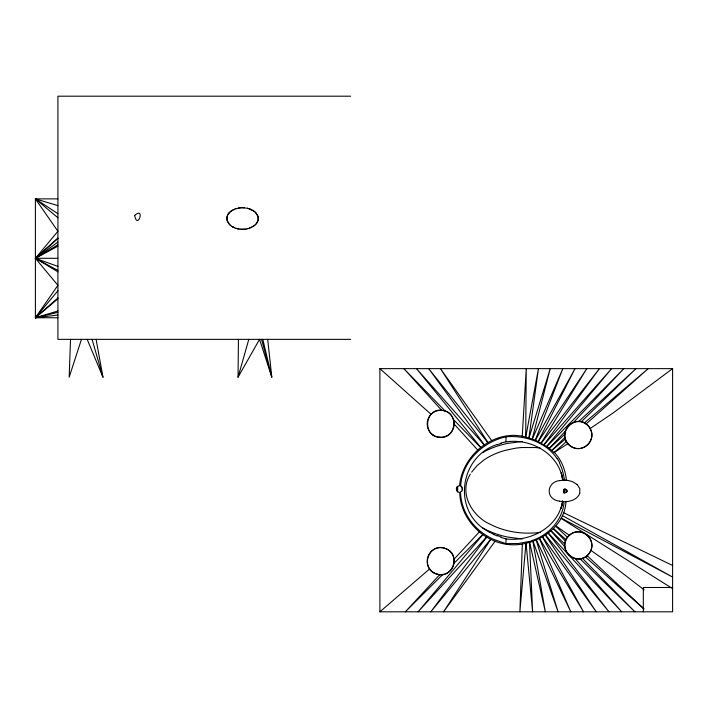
<?xml version="1.0" encoding="UTF-8"?>
<svg xmlns="http://www.w3.org/2000/svg" width="708" height="708" viewBox="0 0 708 708"><rect width="100%" height="100%" fill="white"/><g stroke="black" fill="none" stroke-linecap="round" stroke-linejoin="round"><path stroke-width="1.06" d="M528.664 541.567L518.274 543.514L505.981 543.655L505.981 538.921L501.034 537.425M525.69 436.854L526.248 368.638L522.247 436.101L535.496 440.164L546.762 446.571L623.819 368.638L573.489 422.446M267.686 339.362L271.819 377.187L259.535 339.362L238.047 377.187L238.419 339.362M563.453 492.025L563.86 491.715A4.513 2.859 -85.6 0 0 564.603 491.653L565.303 490.918L564.542 490.193A4.629 2.947 89.3 0 0 563.692 490.175L565.064 488.927L566.816 490.494A1.097 0.699 90 0 1 566.869 490.812A1.018 0.673 -87.9 0 1 566.807 491.387L566.781 491.467A1.469 0.956 -85.2 0 1 566.657 491.706M566.612 489.547L567.002 491.228M456.633 490.219C455.067 486.847 460.35 483.546 462.023 487.334M70.535 339.362L69.172 377.187L81.455 339.362M525.955 543.302L522.336 544.071L519.884 611.809L525.955 543.302C546.08 538.673 565.046 523.026 566.019 501.255M564.126 493.396L564.161 492.432A16.275 4.965 89.9 0 1 563.78 492.069L563.453 491.618M461.952 487.201L462.342 489.706L461.731 491.228M457.678 486.591L457.651 491.795M460.66 485.909C462.182 461.43 482.821 441.942 505.981 436.792C525.15 435.057 546.178 442.288 557.161 458.749M437.677 574.321C453.288 578.755 460.988 553.683 445.624 548.567C428.013 541.478 419.207 570.161 437.588 574.294M528.929 437.756L538.443 368.638L525.805 436.854M563.108 501.476L561.134 508.273L562.674 501.715C569.117 502.096 577.268 499.954 579.79 493.334M564.064 502.892C562.046 520.433 548.788 535 532.266 540.434M562.577 500.68C559.152 526.956 530.566 541.992 505.981 538.921M134.644 215.444C137.556 230.56 145.538 205.886 134.644 215.444M532.23 438.898L550.213 368.638L529.071 437.756M571.56 446.757C552.231 435.119 578.392 408.525 590.145 428.544L613.172 412.923L672.6 368.638L672.6 611.809L379.895 611.809L379.895 368.638L672.6 368.638M238.047 377.187L248.809 339.362M227.277 216.108L227.295 220.931L229.994 224.949M257.101 222.489L258.093 219.799L257.951 216.568M257.916 220.905L258.075 220.356A7.584 7.584 0 0 0 258.057 216.559L255.995 212.834L253.057 210.497M579.79 493.326L579.781 488.502L577.073 484.484M569.126 535.478C554.311 549.266 579.684 569.922 590.012 552.143C597.897 540.089 580.675 525.194 569.896 534.823M227.472 215.568L227.02 216.639A7.584 7.584 0 0 0 227.038 220.436L228.498 223.268M566.966 491.317L566.559 491.865A2.469 1.602 -85.2 0 1 566.373 492.095L565.046 492.927L563.63 492.219M535.31 440.146L562.833 368.638L532.407 438.907M590.87 550.381L613.871 566.515L644.094 589.826M227.383 215.542L227.994 214.506M257.712 221.454L256.42 223.498M538.177 441.482L575.029 368.638L535.496 440.164M227.622 215.002L228.312 213.993M470.386 474.121C458.377 492.688 471.917 516.3 490.29 524.292A71.915 71.915 0 0 0 501.131 528.858C513.654 533 527.133 534.071 540.195 532.407M541.124 443.058L586.799 368.638L538.363 441.509M563.48 490.237L563.471 489.334M57.914 317.75L35.4 317.75L57.914 285.324L35.4 258.305L57.914 231.286L35.4 198.868L57.914 198.868M471.616 472.156L477.095 465.616L483.953 459.979A63.216 63.207 0 0 1 488.564 457.094L490.29 456.156A74.163 74.163 0 0 1 505.521 450.288L515.451 448.217A90.058 90.058 0 0 1 521.796 447.527L535.195 447.527A90.509 90.509 0 0 1 540.195 448.031M228.224 213.966L229.056 213.011M256.871 223.029L255.154 224.896M543.903 444.73L599.419 368.638L541.328 443.084M495.087 541.266L443.527 611.809L490.759 539.301C500.414 544.257 511.654 545.965 522.336 544.071M486.688 537.053L430.8 611.809L490.679 539.275C473.387 530.956 459.846 511.884 459.793 492.449M461.722 491.246L459.793 492.449M228.578 213.462L230.419 211.665M57.914 315.051L35.4 317.75L57.914 290.731M546.576 446.536L611.624 368.638L544.089 444.766M482.909 534.567L418.074 611.809L486.582 537.018M229.065 213.011L229.941 212.09M256.119 224.02L253.075 226.489M439.783 574.622L405.348 611.809L442.739 574.498M454.049 559.214L479.396 531.841M548.328 447.713L549.222 448.394L565.4 431.092M454.032 563.232L482.803 534.522M549.222 448.394L551.744 450.43L565.019 437.385M581.18 421.862L636.014 368.638L578.586 421.561M559.47 462.82L562.055 469.2L563.727 475.705L564.373 479.537L563.267 480.599L561.276 472.873L562.736 479.537M549.417 448.438L564.834 434.225M57.914 271.819L35.4 258.305L57.914 238.047M459.607 485.608C461.988 458.642 486.839 435.172 514.282 435.34A36.506 16.523 21.3 0 1 515.76 435.438L522.247 436.101M566.577 491.848L566.577 492.494M551.744 450.43L554.072 452.554L566.453 441.509M586.082 424.012L648.209 368.638L584.312 422.959M57.914 270.465L35.4 258.305L57.914 238.49M57.914 205.621L35.4 198.868L35.4 317.75L57.914 297.935M379.895 611.809L429.641 568.922M569.197 535.425L569.816 534.894M551.948 450.474L565.409 439.031M57.914 312.343L35.4 317.75L57.914 298.838M230.348 211.621L233.171 209.851M254.747 225.374L249.481 228.171M57.914 266.412L35.4 258.305L57.914 242.092M230.861 211.205L234.375 209.285M554.072 452.554L567.913 443.659M57.914 258.305L35.4 258.305L57.914 244.8M482.458 452.678L485.29 451.138A77.553 77.553 0 0 1 489.502 449.129A84.155 84.155 0 0 1 492.83 447.739A87.429 87.429 0 0 1 497.627 446.031L502.246 444.668A96.297 96.297 0 0 1 507.556 443.403L522.256 441.465M35.4 258.305L57.914 246.145M251.977 227.206L248.189 228.569M497.184 444.474C458.403 457.058 451.934 513.291 489.308 532.062M563.639 489.644L565.064 488.927M234.33 209.223L236.897 208.426M501.052 443.013C526.371 435.836 558.594 451.801 562.506 479.343M235.569 208.754L241.26 207.736L247.614 208.205M35.4 317.75L57.914 310.998M491.697 440.633L440.447 368.638L487.998 442.624M246.809 228.888L248.225 228.631M560.258 480.555C546.328 481.529 544.992 499.344 559.479 501.158M238.26 208.037L239.729 207.807A22.771 22.771 0 0 1 244.446 207.709M246.835 228.95L245.357 229.188A22.771 22.771 0 0 1 240.649 229.286L235.968 228.374L231.967 226.551M560.267 480.555L563.241 480.183M245.34 229.118L240.658 229.215M563.249 480.183L567.993 480.413M350.619 96.191L57.914 96.191L57.914 339.362L350.619 339.362M672.6 587.49L643.333 587.49L643.333 611.809M439.703 437.27C456.448 439.349 459.315 412.1 442.704 410.436C424.933 406.967 421.587 436.703 439.677 437.27M522.256 538.983L507.556 537.036A96.297 96.297 0 0 1 502.246 535.779A93.598 93.598 0 0 1 500.733 535.354A88.872 88.872 0 0 1 492.83 532.699A84.11 84.11 0 0 1 489.502 531.31A77.561 77.561 0 0 1 485.29 529.31L482.458 527.77M459.262 492.467L457.775 491.892M562.63 501.653L559.497 501.158M237.516 228.719L239.065 229.02M568.002 480.413L572.489 481.644L577.073 484.484M505.981 543.655L494.166 539.576A64.782 53.401 -4.3 0 1 488.697 536.868C472.555 528.018 460.961 510.849 460.527 492.228M247.588 208.276L254.216 211.196M236.012 228.303L237.507 228.719M249.092 208.692L250.508 209.205M497.184 535.974L493.795 534.452M250.517 209.205L253.057 210.488M233.251 227.188L234.578 227.79M563.488 512.61L672.6 565.488M571.577 446.766C582.109 453.624 596.49 440.757 590.631 429.526M561.347 518.185L672.6 577.064L562.391 515.592M232.038 226.498L233.251 227.179M561.134 518.389L672.6 588.649M57.914 213.727L35.4 198.868L57.914 217.781M230.879 225.799L232.029 226.498M556.178 526.053L569.347 535.292M564.373 479.537L565.763 480.582M230.95 225.746L229.1 224.162M553.523 528.611L566.046 539.744M585.357 556.904L643.855 608.88M379.895 368.638L431.084 414.304M555.692 526.248L567.506 537.301M587.1 555.638L643.944 608.809M551.054 530.779L564.869 544.125M580.038 558.78L634.917 611.809L582.365 558.267M457.518 491.679L456.554 489.954M255.101 212.046L257.898 216.046M553.311 528.664L565.515 541.098M445.199 411.074L403.861 368.638L441.686 410.33M453.527 419.632L480.723 447.544M554.523 452.713C561.533 459.988 565.258 469.74 566.338 479.643M548.231 532.929L621.695 611.809L575.038 558.479M454.182 424.101L477.758 450.084M484.245 444.951L416.481 368.638L480.838 447.491M550.842 530.823L564.904 546.895M545.399 534.859L608.969 611.809L548.036 532.965M487.909 442.65L428.676 368.638L484.352 444.916M542.496 536.691L596.242 611.809L545.222 534.885M539.461 538.354L583.516 611.809L542.319 536.717M590.198 428.641L590.463 429.154M536.31 539.841L570.79 611.809L539.284 538.372M87.19 339.362L102.952 377.187L96.093 339.362M533.035 541.169L558.063 611.809L536.133 539.859M92.067 339.362L102.952 377.187M261.535 339.362L271.819 377.187L262.81 339.362M529.628 542.328L545.337 611.809L532.876 541.178M462.386 488.573L462.342 489.706A3.947 3.947 0 0 0 462.395 488.617L462.404 488.768M526.071 543.302L532.611 611.809L529.487 542.328M505.981 436.792L505.981 441.526M457.563 491.635A3.664 3.664 0 0 1 457.616 486.378M546.797 446.474A82.376 51.206 -81.3 0 1 548.364 447.606M532.398 540.585A84.73 55.074 28.3 0 1 528.796 541.735M501.264 537.009A68.366 53.233 0.9 0 1 497.441 535.584M493.857 534.354A63.419 54.02 -6.5 0 1 489.378 531.974M557.302 458.572A76.73 47.887 -64.7 0 1 559.647 462.625M497.37 444.757A68.437 53.498 -0.7 0 1 501.22 443.314M433.933 572.843A13.514 13.514 0 0 0 454.2 561.143A13.514 13.514 0 0 0 433.933 549.443A13.514 13.514 0 0 0 433.933 572.843M571.56 557.081A13.514 13.514 0 0 0 591.826 545.381A13.514 13.514 0 0 0 571.56 533.682A13.514 13.514 0 0 0 571.56 557.081M433.075 434.96A13.514 13.514 0 0 0 454.155 424.809A13.514 13.514 0 0 0 434.827 411.631A13.514 13.514 0 0 0 433.075 434.96M570.71 446.217A13.514 13.514 0 0 0 591.791 436.066A13.514 13.514 0 0 0 572.453 422.888A13.514 13.514 0 0 0 570.71 446.217"/></g></svg>
